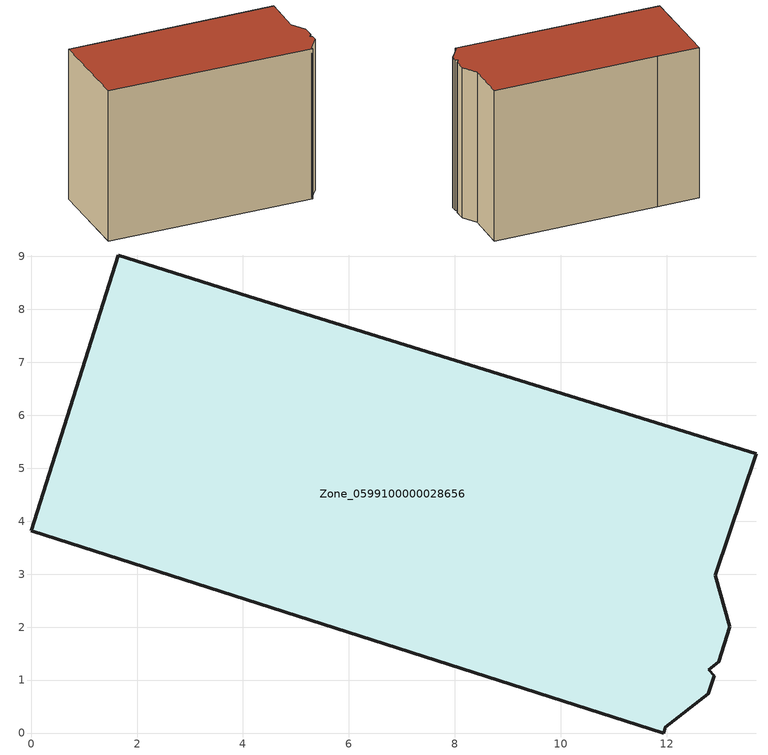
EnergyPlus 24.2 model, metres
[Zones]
Zone_0599100000028656
 floor ground (C_G): 12.8,1.2 12.9,1.08 12.79,0.74 11.98,0.11 11.95,0 0,3.82 1.64,9.03 4.1,8.25 13.7,5.28 12.92,2.98 13.19,2.01 12.98,1.35 z0
 wall outside (C_F): 0,3.82 11.95,0 11.98,0.11 12.79,0.74 12.9,1.08 12.8,1.2 12.98,1.35 13.19,2.01 12.92,2.98 13.7,5.28 4.1,8.25 1.64,9.03 0,3.82 z0:9.54
 roof outside (C_R): 12.9,1.08 12.8,1.2 12.98,1.35 13.19,2.01 12.92,2.98 13.7,5.28 4.1,8.25 1.64,9.03 0,3.82 11.95,0 11.98,0.11 12.79,0.74 z9.54
[BUILDING]
Pand.0599100000028656: North Axis=0; Terrain=City; Loads Convergence Tolerance Value=0.04; Temperature Convergence Tolerance Value=0.4; Solar Distribution=FullExterior; Maximum Number of Warmup Days=25; Minimum Number of Warmup Days=1
[Site:Location]
Rotterdam.The.Hague.AP_ZH_NLD Design_Conditions: Latitude=51.96; Longitude=4.45; Time Zone=1; Elevation=-4.5
[SITE:GROUNDTEMPERATURE:BUILDINGSURFACE]
18, 18, 18, 18, 18, 18, 18, 18, 18, 18, 18, 18
[MATERIAL] Thermal Absorptance=0.9; Solar Absorptance=0.7; Visible Absorptance=0.7
Name | Roughness | Thickness | Conductivity | Density | Specific Heat
G.TI.1946 | MediumSmooth | 0.15 | 1 | 540 | 1210
F.TI.1946 | Rough | 0.3 | 0.857143 | 1920 | 840
R.TI.1946 | MediumRough | 0.2 | 0.1 | 1500 | 1000
[CONSTRUCTION]
C_G: G.TI.1946
C_F: F.TI.1946
C_R: R.TI.1946
[ZONE]
Zone_0599100000028656: Type=1; Multiplier=1; Ceiling Height=Autocalculate; Volume=Autocalculate; Floor Area=autocalculate; Part of Total Floor Area=Yes
[ZONEINFILTRATION:DESIGNFLOWRATE]
Infil_Zone_0599100000028656: Zone or ZoneList or Space or SpaceList=Zone_0599100000028656; Schedule=AlwaysOn; Design Flow Rate Calculation Method=Flow/Area; Flow Rate per Floor Area=0.003; Constant Term Coefficient=1; Temperature Term Coefficient=0; Velocity Term Coefficient=0; Velocity Squared Term Coefficient=0
[HVACTEMPLATE:ZONE:IDEALLOADSAIRSYSTEM]
Zone_0599100000028656: Maximum Heating Supply Air Temperature=50; Minimum Cooling Supply Air Temperature=13; Maximum Heating Supply Air Humidity Ratio=0.0156; Minimum Cooling Supply Air Humidity Ratio=0.0077; Heating Limit=NoLimit; Cooling Limit=NoLimit; Dehumidification Control Type=ConstantSensibleHeatRatio; Cooling Sensible Heat Ratio=0.7; Dehumidification Setpoint=60; Humidification Control Type=None; Humidification Setpoint=30; Outdoor Air Method=None; Outdoor Air Flow Rate per Person=0.00944; Outdoor Air Flow Rate per Zone Floor Area=0; Outdoor Air Flow Rate per Zone=0; Demand Controlled Ventilation Type=None; Outdoor Air Economizer Type=NoEconomizer; Heat Recovery Type=None; Sensible Heat Recovery Effectiveness=0.7; Latent Heat Recovery Effectiveness=0.65
[ZONECONTROL:THERMOSTAT]
ThermostatControl_Zone_0599100000028656: Zone or ZoneList=Zone_0599100000028656; Control Type Schedule=DualSetpointControlType; Control 1=Thermostat_Zone_0599100000028656; Temperature Difference Between Cutout And Setpoint=0
[THERMOSTATSETPOINT:DUALSETPOINT]
Thermostat_Zone_0599100000028656: Heating Setpoint Temperature Schedule=HeatingSetpoint_Zone_0599100000028656; Cooling Setpoint Temperature Schedule=CoolingSetpoint_Zone_0599100000028656
[SCHEDULE:COMPACT]
HeatingSetpoint_Zone_0599100000028656: Through: 12/31, For: AllDays, Until: 24:00, 21
CoolingSetpoint_Zone_0599100000028656: Through: 12/31, For: AllDays, Until: 24:00, 24
DualSetpointControlType: Through: 12/31, For: AllDays, Until: 24:00, 4
AlwaysOn: Through: 12/31, For: AllDays, Until: 24:00, 1
